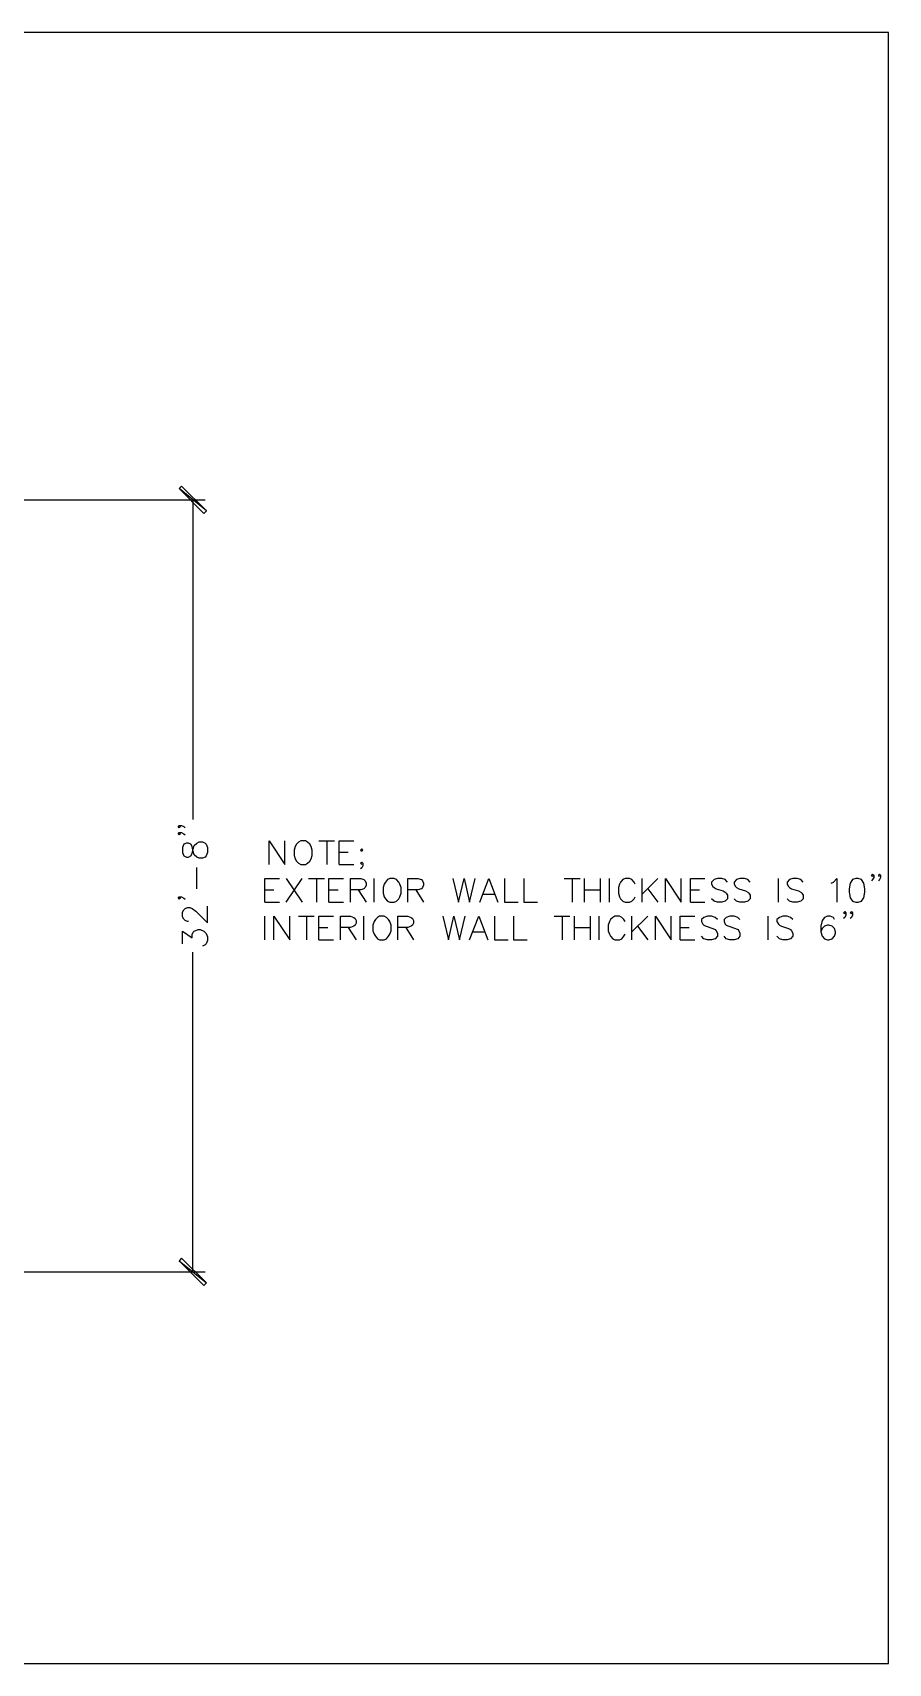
# Model space of a CAD drawing. Header units: millimetres. Extents: x 661 to 1069, y 53 to 312.
# Drawn here: x 932.6 to 1068.5, y 52.9 to 311.9 of the extents above; entities that cross this region are included whole.
import ezdxf

# ---------------------------------------------------------------- set-up
doc = ezdxf.new("R2010")
doc.units = ezdxf.units.MM
doc.layers.add('dim', color=7, linetype='Continuous')
doc.layers.add('text', color=7, linetype='Continuous')

msp = doc.modelspace()

# ---------------------------------------------------------------- linework, layer by layer
at = {"layer": 'dim', "color": 7}
for points in [[(660.79, 52.85), (1068.54, 52.85), (1068.54, 311.89), (660.79, 311.89), (660.79, 52.85)], [(960.21, 235.94), (955.89, 239.46), (956.27, 239.84), (960.21, 235.94)], [(959.79, 235.52), (960.21, 235.94), (955.89, 239.46), (959.79, 235.52)], [(904.29, 237.68), (960, 237.68)], [(958.05, 237.68), (958.05, 186.92)], [(955.89, 185.95), (956.1, 185.78), (955.89, 185.57), (955.72, 185.78), (955.89, 185.95), (956.27, 185.95), (956.65, 185.78), (956.82, 185.57)], [(955.89, 184.85), (956.1, 184.64), (955.89, 184.47), (955.72, 184.64), (955.89, 184.85), (956.27, 184.85), (956.65, 184.64), (956.82, 184.47)], [(956.44, 181.67), (956.65, 181.12), (957.03, 180.91), (957.37, 180.91), (957.75, 181.12), (957.96, 181.5), (958.13, 182.22), (958.3, 182.77), (958.68, 183.15), (959.07, 183.37), (959.62, 183.37), (960, 183.15), (960.17, 182.98), (960.38, 182.43), (960.38, 181.67), (960.17, 181.12), (960, 180.91), (959.62, 180.74), (959.07, 180.74), (958.68, 180.91), (958.3, 181.29), (958.13, 181.84), (957.96, 182.6), (957.75, 182.98), (957.37, 183.15), (957.03, 183.15), (956.65, 182.98), (956.44, 182.43), (956.44, 181.67)], [(958.68, 175.91), (958.68, 179.26)], [(955.89, 174.6), (956.1, 174.39), (955.89, 174.22), (955.72, 174.39), (955.89, 174.6), (956.27, 174.6), (956.65, 174.39), (956.82, 174.22)], [(957.37, 170.67), (957.2, 170.67), (956.82, 170.88), (956.65, 171.05), (956.44, 171.43), (956.44, 172.19), (956.65, 172.53), (956.82, 172.74), (957.2, 172.91), (957.58, 172.91), (957.96, 172.74), (958.52, 172.36), (960.38, 170.5), (960.38, 173.12)], [(956.44, 167.15), (956.44, 169.18), (957.96, 168.08), (957.96, 168.63), (958.13, 169.01), (958.3, 169.18), (958.9, 169.4), (959.23, 169.4), (959.83, 169.18), (960.17, 168.8), (960.38, 168.25), (960.38, 167.7), (960.17, 167.15), (960, 166.98), (959.62, 166.77)], [(958.05, 115.04), (958.05, 165.8)], [(956.27, 117.2), (955.89, 116.78), (960.21, 113.3), (956.27, 117.2)], [(955.89, 116.78), (960.21, 113.3), (959.79, 112.88), (955.89, 116.78)], [(904.29, 115.04), (960, 115.04)]]:
    msp.add_lwpolyline(points, dxfattribs=at)
at = {"layer": 'text', "color": 7}
for points in [[(970.2, 179.77), (970.2, 183.49), (972.7, 179.77), (972.7, 183.49)], [(975.24, 183.49), (974.86, 183.32), (974.52, 182.98), (974.31, 182.6), (974.14, 182.05), (974.14, 181.16), (974.31, 180.66), (974.52, 180.28), (974.86, 179.94), (975.24, 179.77), (975.96, 179.77), (976.3, 179.94), (976.63, 180.28), (976.85, 180.66), (977.01, 181.16), (977.01, 182.05), (976.85, 182.6), (976.63, 182.98), (976.3, 183.32), (975.96, 183.49), (975.24, 183.49)], [(978.07, 183.49), (980.57, 183.49)], [(979.34, 183.49), (979.34, 179.77)], [(981.29, 179.77), (981.29, 183.49), (983.62, 183.49)], [(981.29, 181.71), (982.73, 181.71)], [(984.89, 182.26), (984.68, 182.05), (984.89, 181.88), (985.06, 182.05), (984.89, 182.26)], [(981.29, 179.77), (983.62, 179.77)], [(984.89, 179.77), (984.68, 179.94), (984.89, 180.11), (985.06, 179.94), (985.06, 179.56), (984.89, 179.22), (984.68, 179.05)], [(969.52, 173.76), (969.52, 177.52), (971.85, 177.52)], [(972.91, 173.76), (975.41, 177.52)], [(972.91, 177.52), (975.41, 173.76)], [(976.46, 177.52), (978.96, 177.52)], [(977.73, 177.52), (977.73, 173.76)], [(979.68, 173.76), (979.68, 177.52), (982.01, 177.52)], [(983.11, 173.76), (983.11, 177.52), (984.72, 177.52), (985.23, 177.35), (985.44, 177.18), (985.61, 176.8), (985.61, 176.47), (985.44, 176.08), (985.23, 175.91), (984.72, 175.75), (983.11, 175.75)], [(986.84, 173.76), (986.84, 177.52)], [(989.33, 177.52), (989, 177.35), (988.66, 176.97), (988.44, 176.63), (988.28, 176.08), (988.28, 175.2), (988.44, 174.64), (988.66, 174.31), (989, 173.93), (989.33, 173.76), (990.05, 173.76), (990.43, 173.93), (990.77, 174.31), (990.94, 174.64), (991.15, 175.2), (991.15, 176.08), (990.94, 176.63), (990.77, 176.97), (990.43, 177.35), (990.05, 177.52), (989.33, 177.52)], [(992.21, 173.76), (992.21, 177.52), (993.82, 177.52), (994.37, 177.35), (994.54, 177.18), (994.71, 176.8), (994.71, 176.47), (994.54, 176.08), (994.37, 175.91), (993.82, 175.75), (992.21, 175.75)], [(999.37, 177.52), (1000.26, 173.76), (1001.14, 177.52), (1002.03, 173.76), (1002.92, 177.52)], [(1003.64, 173.76), (1005.08, 177.52), (1006.52, 173.76)], [(1007.58, 177.52), (1007.58, 173.76), (1009.74, 173.76)], [(1010.63, 177.52), (1010.63, 173.76), (1012.79, 173.76)], [(1017.06, 177.52), (1019.56, 177.52)], [(1018.33, 177.52), (1018.33, 173.76)], [(1020.28, 173.76), (1020.28, 177.52)], [(1022.78, 177.52), (1022.78, 173.76)], [(1024.22, 173.76), (1024.22, 177.52)], [(1028.32, 176.63), (1028.15, 176.97), (1027.81, 177.35), (1027.43, 177.52), (1026.71, 177.52), (1026.38, 177.35), (1025.99, 176.97), (1025.83, 176.63), (1025.66, 176.08), (1025.66, 175.2), (1025.83, 174.64), (1025.99, 174.31), (1026.38, 173.93), (1026.71, 173.76), (1027.43, 173.76), (1027.81, 173.93), (1028.15, 174.31), (1028.32, 174.64)], [(1029.42, 173.76), (1029.42, 177.52)], [(1031.92, 177.52), (1029.42, 175.03)], [(1033.15, 173.76), (1033.15, 177.52), (1035.65, 173.76), (1035.65, 177.52)], [(1037.09, 173.76), (1037.09, 177.52), (1039.41, 177.52)], [(1043.01, 176.97), (1042.63, 177.35), (1042.08, 177.52), (1041.4, 177.52), (1040.85, 177.35), (1040.47, 176.97), (1040.47, 176.63), (1040.68, 176.25), (1040.85, 176.08), (1041.19, 175.91), (1042.29, 175.58), (1042.63, 175.36), (1042.8, 175.2), (1043.01, 174.86), (1043.01, 174.31), (1042.63, 173.93), (1042.08, 173.76), (1041.4, 173.76), (1040.85, 173.93), (1040.47, 174.31)], [(1046.57, 176.97), (1046.23, 177.35), (1045.68, 177.52), (1044.96, 177.52), (1044.41, 177.35), (1044.07, 176.97), (1044.07, 176.63), (1044.24, 176.25), (1044.41, 176.08), (1044.79, 175.91), (1045.85, 175.58), (1046.23, 175.36), (1046.4, 175.2), (1046.57, 174.86), (1046.57, 174.31), (1046.23, 173.93), (1045.68, 173.76), (1044.96, 173.76), (1044.41, 173.93), (1044.07, 174.31)], [(1051.06, 173.76), (1051.06, 177.52)], [(1054.99, 176.97), (1054.61, 177.35), (1054.06, 177.52), (1053.38, 177.52), (1052.83, 177.35), (1052.45, 176.97), (1052.45, 176.63), (1052.66, 176.25), (1052.83, 176.08), (1053.17, 175.91), (1054.27, 175.58), (1054.61, 175.36), (1054.78, 175.2), (1054.99, 174.86), (1054.99, 174.31), (1054.61, 173.93), (1054.06, 173.76), (1053.38, 173.76), (1052.83, 173.93), (1052.45, 174.31)], [(1059.44, 176.8), (1059.82, 176.97), (1060.33, 177.52), (1060.33, 173.76)], [(1063.37, 177.52), (1062.82, 177.35), (1062.49, 176.8), (1062.32, 175.91), (1062.32, 175.36), (1062.49, 174.48), (1062.82, 173.93), (1063.37, 173.76), (1063.76, 173.76), (1064.26, 173.93), (1064.64, 174.48), (1064.81, 175.36), (1064.81, 175.91), (1064.64, 176.8), (1064.26, 177.35), (1063.76, 177.52), (1063.37, 177.52)], [(1066.25, 178.07), (1066.04, 177.86), (1065.87, 178.07), (1066.04, 178.24), (1066.25, 178.07), (1066.25, 177.69), (1066.04, 177.35), (1065.87, 177.18)], [(1067.31, 178.07), (1067.14, 177.86), (1066.97, 178.07), (1067.14, 178.24), (1067.31, 178.07), (1067.31, 177.69), (1067.14, 177.35), (1066.97, 177.18)], [(969.52, 175.75), (970.92, 175.75)], [(969.52, 173.76), (971.85, 173.76)], [(979.68, 175.75), (981.12, 175.75)], [(979.68, 173.76), (982.01, 173.76)], [(984.34, 175.75), (985.61, 173.76)], [(993.48, 175.75), (994.71, 173.76)], [(1004.19, 175.03), (1005.97, 175.03)], [(1020.28, 175.75), (1022.78, 175.75)], [(1030.31, 175.91), (1031.92, 173.76)], [(1037.09, 175.75), (1038.53, 175.75)], [(1037.09, 173.76), (1039.41, 173.76)], [(969.52, 167.79), (969.52, 171.55)], [(970.92, 167.79), (970.92, 171.55), (973.46, 167.79), (973.46, 171.55)], [(974.86, 171.55), (977.35, 171.55)], [(976.13, 171.55), (976.13, 167.79)], [(978.07, 167.79), (978.07, 171.55), (980.4, 171.55)], [(981.5, 167.79), (981.5, 171.55), (983.11, 171.55), (983.62, 171.34), (983.83, 171.17), (984, 170.83), (984, 170.45), (983.83, 170.12), (983.62, 169.95), (983.11, 169.73), (981.5, 169.73)], [(985.23, 167.79), (985.23, 171.55)], [(987.73, 171.55), (987.39, 171.34), (987.05, 171), (986.84, 170.67), (986.67, 170.12), (986.67, 169.23), (986.84, 168.68), (987.05, 168.34), (987.39, 167.96), (987.73, 167.79), (988.44, 167.79), (988.83, 167.96), (989.16, 168.34), (989.33, 168.68), (989.55, 169.23), (989.55, 170.12), (989.33, 170.67), (989.16, 171), (988.83, 171.34), (988.44, 171.55), (987.73, 171.55)], [(990.6, 167.79), (990.6, 171.55), (992.21, 171.55), (992.76, 171.34), (992.93, 171.17), (993.1, 170.83), (993.1, 170.45), (992.93, 170.12), (992.76, 169.95), (992.21, 169.73), (990.6, 169.73)], [(997.76, 171.55), (998.65, 167.79), (999.54, 171.55), (1000.43, 167.79), (1001.31, 171.55)], [(1002.03, 167.79), (1003.47, 171.55), (1004.91, 167.79)], [(1005.97, 171.55), (1005.97, 167.79), (1008.13, 167.79)], [(1009.02, 171.55), (1009.02, 167.79), (1011.18, 167.79)], [(1015.45, 171.55), (1017.95, 171.55)], [(1016.72, 171.55), (1016.72, 167.79)], [(1018.67, 167.79), (1018.67, 171.55)], [(1021.17, 171.55), (1021.17, 167.79)], [(1022.61, 167.79), (1022.61, 171.55)], [(1026.71, 170.67), (1026.54, 171), (1026.21, 171.34), (1025.83, 171.55), (1025.11, 171.55), (1024.77, 171.34), (1024.39, 171), (1024.22, 170.67), (1024.05, 170.12), (1024.05, 169.23), (1024.22, 168.68), (1024.39, 168.34), (1024.77, 167.96), (1025.11, 167.79), (1025.83, 167.79), (1026.21, 167.96), (1026.54, 168.34), (1026.71, 168.68)], [(1027.81, 167.79), (1027.81, 171.55)], [(1030.31, 171.55), (1027.81, 169.06)], [(1031.54, 167.79), (1031.54, 171.55), (1034.04, 167.79), (1034.04, 171.55)], [(1035.48, 167.79), (1035.48, 171.55), (1037.81, 171.55)], [(1041.4, 171), (1041.02, 171.34), (1040.47, 171.55), (1039.8, 171.55), (1039.24, 171.34), (1038.86, 171), (1038.86, 170.67), (1039.08, 170.28), (1039.24, 170.12), (1039.58, 169.95), (1040.68, 169.56), (1041.02, 169.4), (1041.19, 169.23), (1041.4, 168.85), (1041.4, 168.34), (1041.02, 167.96), (1040.47, 167.79), (1039.8, 167.79), (1039.24, 167.96), (1038.86, 168.34)], [(1044.96, 171), (1044.62, 171.34), (1044.07, 171.55), (1043.35, 171.55), (1042.8, 171.34), (1042.46, 171), (1042.46, 170.67), (1042.63, 170.28), (1042.8, 170.12), (1043.18, 169.95), (1044.24, 169.56), (1044.62, 169.4), (1044.79, 169.23), (1044.96, 168.85), (1044.96, 168.34), (1044.62, 167.96), (1044.07, 167.79), (1043.35, 167.79), (1042.8, 167.96), (1042.46, 168.34)], [(1049.45, 167.79), (1049.45, 171.55)], [(1053.38, 171), (1053, 171.34), (1052.45, 171.55), (1051.78, 171.55), (1051.23, 171.34), (1050.84, 171), (1050.84, 170.67), (1051.06, 170.28), (1051.23, 170.12), (1051.56, 169.95), (1052.66, 169.56), (1053, 169.4), (1053.17, 169.23), (1053.38, 168.85), (1053.38, 168.34), (1053, 167.96), (1052.45, 167.79), (1051.78, 167.79), (1051.23, 167.96), (1050.84, 168.34)], [(1059.99, 171), (1059.82, 171.34), (1059.27, 171.55), (1058.89, 171.55), (1058.38, 171.34), (1058, 170.83), (1057.83, 169.95), (1057.83, 169.06), (1058, 168.34), (1058.38, 167.96), (1058.89, 167.79), (1059.1, 167.79), (1059.61, 167.96), (1059.99, 168.34), (1060.16, 168.85), (1060.16, 169.06), (1059.99, 169.56), (1059.61, 169.95), (1059.1, 170.12), (1058.89, 170.12), (1058.38, 169.95), (1058, 169.56), (1057.83, 169.06)], [(1061.77, 172.06), (1061.6, 171.89), (1061.43, 172.06), (1061.6, 172.27), (1061.77, 172.06), (1061.77, 171.72), (1061.6, 171.34), (1061.43, 171.17)], [(1062.82, 172.06), (1062.66, 171.89), (1062.49, 172.06), (1062.66, 172.27), (1062.82, 172.06), (1062.82, 171.72), (1062.66, 171.34), (1062.49, 171.17)], [(978.07, 169.73), (979.51, 169.73)], [(982.73, 169.73), (984, 167.79)], [(991.87, 169.73), (993.1, 167.79)], [(1002.58, 169.06), (1004.36, 169.06)], [(1018.67, 169.73), (1021.17, 169.73)], [(1028.7, 169.95), (1030.31, 167.79)], [(1035.48, 169.73), (1036.92, 169.73)], [(978.07, 167.79), (980.4, 167.79)], [(1035.48, 167.79), (1037.81, 167.79)]]:
    msp.add_lwpolyline(points, dxfattribs=at)

doc.saveas('drawing.dxf')
